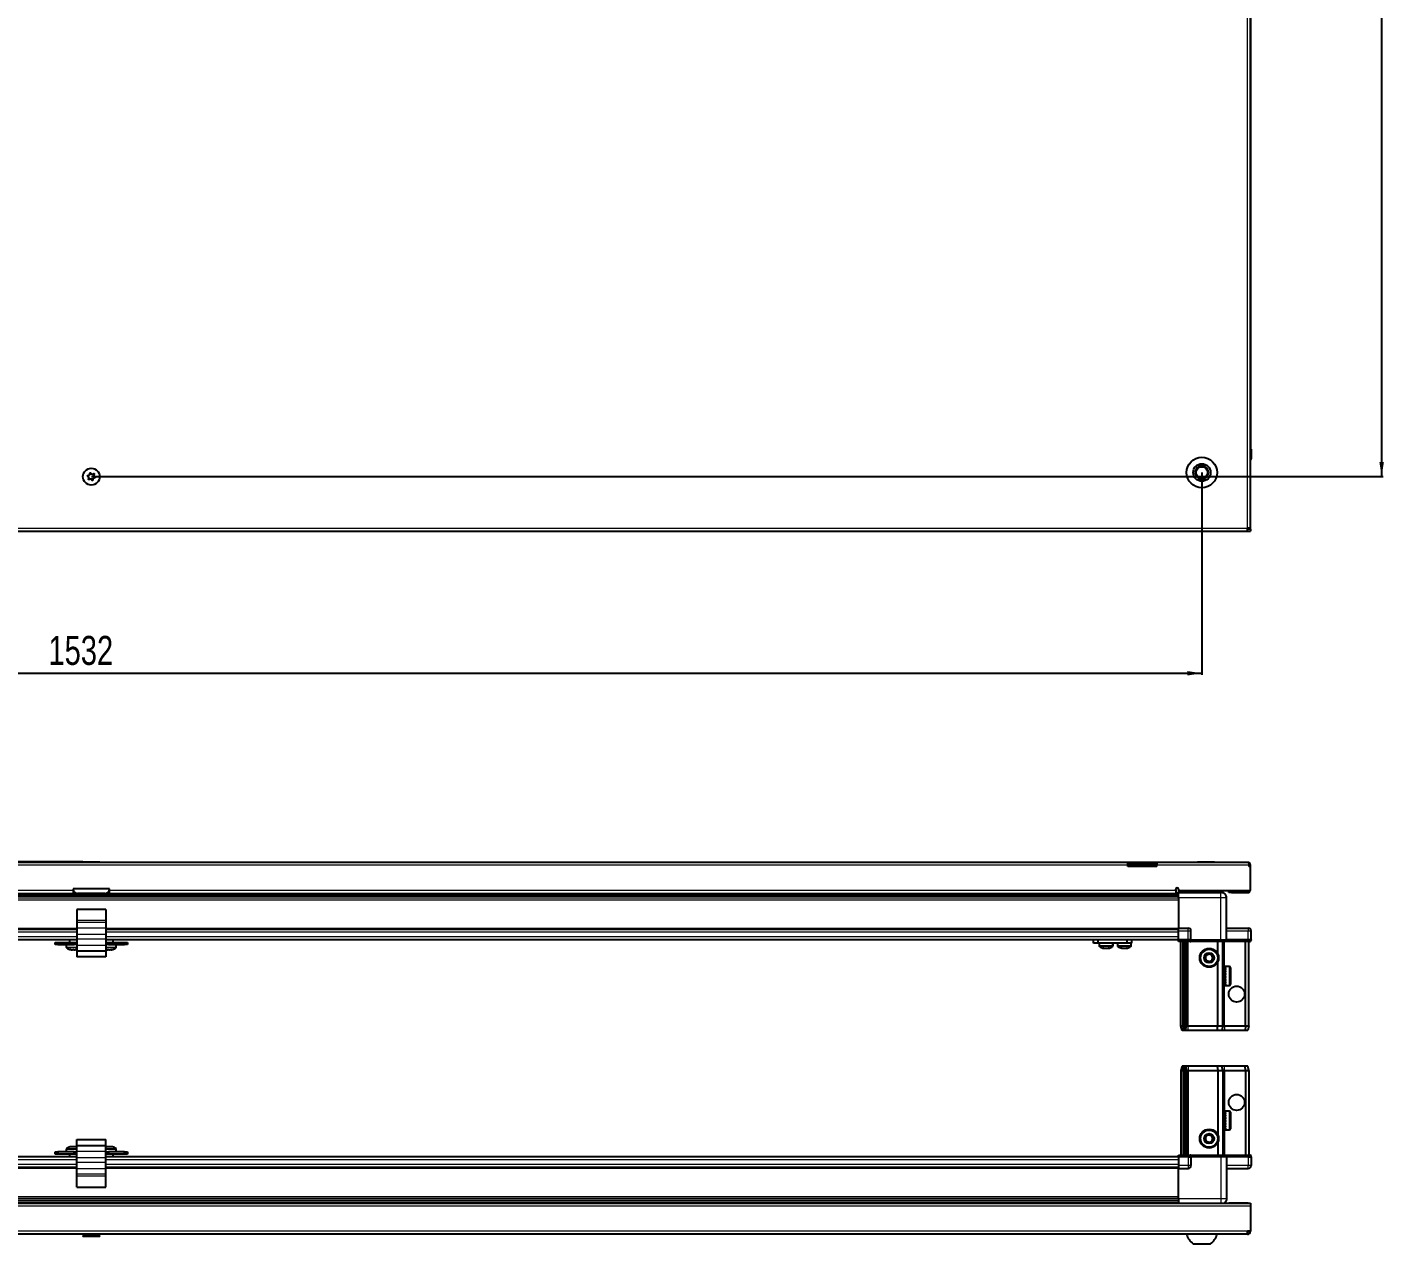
# Model space of a CAD drawing. Header units: millimetres. Extents: x 1132 to 5205, y 456 to 2222.
# Drawn here: x 2068 to 3004, y 456 to 1295 of the extents above; entities that cross this region are included whole.
import ezdxf

# ---------------------------------------------------------------- set-up
doc = ezdxf.new("R2010")
doc.units = ezdxf.units.MM
doc.layers.add('FORMAT', color=7, linetype='Continuous')
doc.styles.add('SLDTEXTSTYLE0', font='TXT', dxfattribs={"width": 0.75})
doc.dimstyles.new('SLDDIMSTYLE0', dxfattribs={"dimtxt": 20, "dimasz": 10, "dimexe": 0, "dimexo": 0.0625, "dimgap": 5, "dimtad": 2, "dimdec": 1, "dimrnd": 1e-09, "dimzin": 12, "dimdsep": 46, "dimtxsty": 'SLDTEXTSTYLE0', "dimsah": 1, "dimcen": 0.09, "dimadec": 0, "dimazin": 3, "dimtfac": 1, "dimtofl": 0, "dimtmove": 0, "dimatfit": 3, "dimfxl": 0, "dimfrac": 2, "dimtolj": 1, "dimtzin": 12, "dimarcsym": 0})

# ---------------------------------------------------------------- blocks, each defined once
blk = doc.blocks.new('_D_2')
at = {"layer": 'FORMAT'}
for p, q in [((1346.49, 988.09), (1346.49, 848.6)), ((2878.49, 988.09), (2878.49, 848.6)), ((1346.49, 849.6), (2878.49, 849.6))]:
    blk.add_line(p, q, dxfattribs=at)
for points in [[(1346.49, 849.6), (1356.49, 848.07), (1356.49, 851.14)], [(2878.49, 849.6), (2868.49, 851.14), (2868.49, 848.07)]]:
    blk.add_solid(points, dxfattribs=at)
at = {"layer": 'FORMAT', "insert": (2082.93, 875.39), "char_height": 20, "attachment_point": 1, "style": 'SLDTEXTSTYLE0'}
blk.add_mtext('1532', dxfattribs=at)
blk = doc.blocks.new('_D_4')
at = {"layer": 'FORMAT'}
for p, q in [((2112.5, 1909.1), (3003.49, 1909.1)), ((3002.49, 1909.1), (3002.49, 985.25)), ((2112.5, 985.25), (3003.49, 985.25))]:
    blk.add_line(p, q, dxfattribs=at)
for points in [[(3002.49, 1909.1), (3000.95, 1899.1), (3004.03, 1899.1)], [(3002.49, 985.25), (3004.03, 995.25), (3000.95, 995.25)]]:
    blk.add_solid(points, dxfattribs=at)
at = {"layer": 'FORMAT', "insert": (2976.71, 1413.93), "char_height": 20, "attachment_point": 1, "rotation": 90, "style": 'SLDTEXTSTYLE0'}
blk.add_mtext('923,9', dxfattribs=at)
blk = doc.blocks.new('_D_10')
at = {"layer": 'FORMAT'}
for p, q in [((2106.69, 719.6), (1245.49, 719.6)), ((1246.49, 719.6), (1246.49, 462.6)), ((1315.08, 462.6), (1245.49, 462.6))]:
    blk.add_line(p, q, dxfattribs=at)
for points in [[(1246.49, 719.6), (1244.95, 709.6), (1248.03, 709.6)], [(1246.49, 462.6), (1248.03, 472.6), (1244.95, 472.6)]]:
    blk.add_solid(points, dxfattribs=at)
at = {"layer": 'FORMAT', "insert": (1220.71, 568.93), "char_height": 20, "attachment_point": 1, "rotation": 90, "style": 'SLDTEXTSTYLE0'}
blk.add_mtext('257', dxfattribs=at)

msp = doc.modelspace()

# ---------------------------------------------------------------- linework, layer by layer
at = {"color": 8, "linetype": 'Continuous', "lineweight": 18}
for p, q in [((2909.89, 949.7), (2909.89, 1944.5)), ((2911.99, 997.6), (2912.49, 997.6)), ((1315.09, 949.7), (2909.89, 949.7)), ((2827.49, 717.2), (1397.49, 717.2)), ((2837.49, 719.3), (2837.49, 717.8)), ((2910.99, 717.2), (2847.49, 717.2)), ((2862.49, 697.06), (1362.49, 697.06)), ((1362.49, 694.61), (2862.49, 694.61)), ((2862.49, 693.2), (1362.49, 693.2)), ((1364.49, 699.9), (2099.99, 699.9)), ((2099.99, 698.3), (2101.33, 698.3)), ((2123.65, 698.3), (2124.99, 698.3)), ((2124.99, 699.9), (2860.49, 699.9)), ((2860.49, 698.3), (2862.49, 698.3)), ((2891.49, 694.8), (2862.49, 694.8)), ((2891.49, 665.8), (2891.49, 694.8)), ((2898.99, 699.8), (2898.99, 698.3)), ((2909.89, 699.8), (2909.89, 698.3)), ((1362.49, 673.8), (2102.49, 673.8)), ((2122.49, 679.02), (2102.49, 679.02)), ((2122.49, 677.58), (2102.49, 677.58)), ((2122.49, 673.81), (2102.49, 673.81)), ((2122.49, 673.8), (2862.49, 673.8)), ((2868.99, 671.8), (2868.99, 673.8)), ((2910.49, 673.8), (2910.49, 671.8)), ((1362.49, 671.15), (2102.49, 671.15)), ((1362.49, 667.95), (2102.49, 667.95)), ((2122.49, 669.48), (2102.49, 669.48)), ((2122.49, 666.26), (2102.49, 666.26)), ((2122.49, 671.15), (2862.49, 671.15)), ((2122.49, 667.95), (2862.49, 667.95)), ((2868.99, 671.8), (2862.49, 671.8)), ((2862.49, 665.8), (2862.49, 665.46)), ((2868.99, 665.8), (2868.99, 671.8)), ((2870.99, 671.8), (2868.99, 671.8)), ((2868.99, 665.8), (2868.99, 665.46)), ((2868.99, 606.3), (2868.99, 664.6)), ((2871.19, 665.8), (2871.19, 664.6)), ((2891.49, 665.8), (2891.49, 664.6)), ((2893.99, 644.8), (2893.99, 664.6)), ((2910.49, 671.8), (2895.49, 671.8)), ((2895.69, 665.8), (2895.69, 664.6)), ((2910.49, 665.8), (2910.49, 671.8)), ((2912.49, 671.8), (2910.49, 671.8)), ((2910.49, 665.8), (2910.49, 664.6)), ((2102.49, 660.54), (2095.24, 660.54)), ((2102.49, 660.17), (2095.43, 660.17)), ((2122.49, 661.93), (2102.49, 661.93)), ((2129.74, 660.54), (2122.49, 660.54)), ((2129.54, 660.17), (2122.49, 660.17)), ((2809.9, 661.54), (2807.69, 661.54)), ((2810, 661.17), (2807.88, 661.17)), ((2817.19, 661.54), (2809.9, 661.54)), ((2816.99, 661.17), (2810, 661.17)), ((2817.04, 661.17), (2816.99, 661.17)), ((2817.24, 661.54), (2817.19, 661.54)), ((2827.69, 661.54), (2820.19, 661.54)), ((2827.58, 661.17), (2820.38, 661.17)), ((2829.49, 661.17), (2827.58, 661.17)), ((2829.69, 661.54), (2827.69, 661.54)), ((2897.39, 647.3), (2897.39, 645.6)), ((2893.99, 606.3), (2893.99, 636.8)), ((2897.39, 645.6), (2897.39, 634.3)), ((2868.99, 603.3), (2868.99, 606.3)), ((2893.99, 606.3), (2893.99, 603.3)), ((2868.99, 578.6), (2868.99, 575.6)), ((2868.99, 575.6), (2868.99, 517.3)), ((2893.99, 575.6), (2893.99, 578.6)), ((2893.99, 575.6), (2893.99, 545.1)), ((2897.39, 547.6), (2897.39, 534.6)), ((2893.99, 537.1), (2893.99, 517.3)), ((2095.24, 521.35), (2099.99, 521.35)), ((2095.43, 521.72), (2099.99, 521.72)), ((2099.99, 521.72), (2102.49, 521.72)), ((2099.99, 521.35), (2102.49, 521.35)), ((2102.49, 519.97), (2122.49, 519.97)), ((2102.49, 515.64), (2122.49, 515.64)), ((2122.49, 521.72), (2124.99, 521.72)), ((2122.49, 521.35), (2124.99, 521.35)), ((2124.99, 521.72), (2129.54, 521.72)), ((2124.99, 521.35), (2129.74, 521.35)), ((2868.99, 516.1), (2868.99, 516.43)), ((2868.99, 516.1), (2868.99, 510.1)), ((2871.19, 517.3), (2871.19, 516.1)), ((2891.49, 516.1), (2891.49, 517.3)), ((2891.49, 516.1), (2891.49, 487.1)), ((2895.69, 517.3), (2895.69, 516.1)), ((2910.49, 516.1), (2910.49, 517.3)), ((2910.49, 516.1), (2910.49, 510.1)), ((2102.49, 513.95), (1362.49, 513.95)), ((2102.49, 510.75), (1362.49, 510.75)), ((2102.49, 508.1), (1362.49, 508.1)), ((2102.49, 512.41), (2122.49, 512.41)), ((2102.49, 508.09), (2122.49, 508.09)), ((2862.49, 513.95), (2122.49, 513.95)), ((2862.49, 510.75), (2122.49, 510.75)), ((2862.49, 508.1), (2122.49, 508.1)), ((2868.99, 510.1), (2862.49, 510.1)), ((2868.99, 510.1), (2868.99, 508.1)), ((2870.99, 510.1), (2868.99, 510.1)), ((2910.49, 510.1), (2895.49, 510.1)), ((2910.49, 508.1), (2910.49, 510.1)), ((2912.49, 510.1), (2910.49, 510.1)), ((2102.49, 504.32), (2122.49, 504.32)), ((2102.49, 502.87), (2122.49, 502.87)), ((1362.49, 488.7), (2862.49, 488.7)), ((2862.49, 487.28), (1362.49, 487.28)), ((2891.49, 487.1), (2862.49, 487.1)), ((2911.99, 482), (1312.99, 482)), ((1362.49, 484.83), (2862.49, 484.83)), ((2909.89, 484.1), (2909.89, 484.2)), ((2909.89, 464.7), (1315.09, 464.7))]:
    msp.add_line(p, q, dxfattribs=at)
at = {"color": 7, "linetype": 'Continuous', "lineweight": 25}
for p, q in [((2911.99, 949.7), (2911.99, 1944.5)), ((2912.34, 1004.1), (2912.34, 1890.1)), ((2911.99, 1004.1), (2912.49, 1004.1)), ((2912.49, 1004.1), (2912.49, 1004.1)), ((2912.49, 997.6), (2912.49, 1004.1)), ((2912.49, 1004.1), (2912.49, 997.6)), ((1315.09, 947.6), (2909.89, 947.6)), ((2909.89, 947.6), (2909.89, 949.7)), ((2911.99, 949.7), (2909.89, 949.7)), ((2911.99, 949.1), (2909.89, 949.1)), ((2909.89, 947.6), (2911.99, 947.6)), ((2911.99, 949.1), (2911.99, 949.7)), ((2911.99, 949.1), (2911.99, 947.6)), ((1397.49, 719.3), (2827.49, 719.3)), ((2106.7, 719.6), (2106.7, 719.3)), ((2106.7, 719.6), (2118.27, 719.6)), ((2118.27, 719.3), (2118.27, 719.6)), ((2827.49, 717.2), (2827.49, 719.3)), ((2827.49, 719.3), (2837.49, 719.3)), ((2837.49, 717.8), (2827.49, 717.8)), ((2827.49, 716.3), (2827.49, 717.2)), ((2847.49, 716.3), (2827.49, 716.3)), ((2837.49, 719.3), (2847.49, 719.3)), ((2847.49, 717.8), (2837.49, 717.8)), ((2847.49, 719.3), (2910.39, 719.3)), ((2847.49, 719.3), (2847.49, 717.2)), ((2847.49, 716.3), (2847.49, 717.2)), ((2875.55, 719.6), (2875.55, 719.3)), ((2875.55, 719.6), (2886.03, 719.6)), ((2886.03, 719.6), (2887.12, 719.6)), ((2887.12, 719.3), (2887.12, 719.6)), ((2910.99, 717.2), (2910.99, 716.3)), ((2910.99, 717.2), (2911.99, 717.2)), ((2911.99, 716.3), (2910.99, 716.3)), ((2911.99, 716.3), (2911.99, 717.2)), ((2911.99, 699.8), (2911.99, 716.3)), ((2862.49, 695.86), (1362.49, 695.86)), ((2862.49, 695.82), (1362.49, 695.82)), ((1364.49, 697.8), (2099.99, 697.8)), ((1388.61, 697.65), (2836.37, 697.65)), ((2124.99, 700.8), (2099.99, 700.8)), ((2099.99, 700.8), (2099.99, 699.9)), ((2099.99, 699.9), (2099.99, 697.8)), ((2121.99, 697.8), (2102.99, 697.8)), ((2124.99, 699.9), (2124.99, 700.8)), ((2124.99, 697.8), (2124.99, 699.9)), ((2124.99, 697.8), (2860.49, 697.8)), ((2830.99, 697.8), (2830.99, 697.65)), ((2831.1, 697.8), (2831.1, 697.65)), ((2831.28, 697.8), (2831.28, 697.65)), ((2831.79, 697.8), (2831.79, 697.65)), ((2832.18, 697.8), (2832.18, 697.65)), ((2833.04, 697.8), (2833.04, 697.65)), ((2833.6, 697.8), (2833.6, 697.65)), ((2834.72, 697.8), (2834.72, 697.65)), ((2835.4, 697.8), (2835.4, 697.65)), ((2836.37, 697.65), (2836.67, 697.65)), ((2836.67, 697.8), (2836.67, 697.65)), ((2836.67, 697.65), (2837.41, 697.65)), ((2836.67, 697.65), (2836.67, 697.65)), ((2836.93, 697.8), (2836.93, 697.65)), ((2837.41, 697.8), (2837.41, 697.65)), ((2837.41, 697.65), (2838.7, 697.65)), ((2838.61, 697.65), (2862.49, 697.65)), ((2838.7, 697.8), (2838.7, 697.65)), ((2838.79, 697.8), (2838.79, 697.65)), ((2839.42, 697.8), (2839.42, 697.65)), ((2840.62, 697.8), (2840.62, 697.65)), ((2841.24, 697.8), (2841.24, 697.65)), ((2842.22, 697.8), (2842.22, 697.65)), ((2842.7, 697.8), (2842.7, 697.65)), ((2843.37, 697.8), (2843.37, 697.65)), ((2843.64, 697.8), (2843.64, 697.65)), ((2843.94, 697.8), (2843.94, 697.65)), ((2843.99, 697.65), (2843.99, 697.8)), ((2843.99, 697.8), (2843.99, 697.65)), ((2860.49, 699.9), (2860.49, 700.65)), ((2860.49, 699.9), (2860.49, 697.8)), ((2862.49, 700.65), (2862.49, 699.8)), ((2862.49, 699.8), (2911.99, 699.8)), ((2862.49, 699.8), (2862.49, 698.3)), ((2862.49, 698.3), (2891.49, 698.3)), ((2862.49, 694.8), (2862.49, 673.8)), ((2865.24, 699.8), (2865.24, 698.3)), ((2891.74, 698.3), (2891.74, 699.8)), ((2895.49, 665.8), (2895.49, 694.8)), ((2896.99, 698.3), (2896.99, 699.8)), ((2898.99, 698.3), (2896.99, 698.3)), ((2898.99, 698.3), (2909.89, 698.3)), ((2122.49, 686.75), (2102.49, 686.75)), ((2102.49, 686.75), (2102.49, 679.02)), ((2122.49, 686.75), (2122.49, 679.02)), ((2102.49, 679.02), (2102.49, 677.58)), ((2102.49, 677.58), (2102.49, 673.81)), ((2102.49, 673.81), (2102.49, 669.48)), ((2122.49, 679.02), (2122.49, 677.58)), ((2122.49, 677.58), (2122.49, 673.81)), ((2122.49, 673.81), (2122.49, 669.48)), ((2862.49, 673.8), (2868.99, 673.8)), ((2862.49, 671.8), (2862.49, 673.8)), ((2895.49, 673.8), (2910.49, 673.8)), ((1362.49, 673.15), (2102.49, 673.15)), ((1362.49, 665.95), (2102.49, 665.95)), ((2097.49, 665.95), (2097.49, 663.95)), ((2102.49, 669.48), (2102.49, 666.26)), ((2102.49, 666.26), (2102.49, 661.93)), ((2122.49, 673.15), (2862.49, 673.15)), ((2122.49, 669.48), (2122.49, 666.26)), ((2122.49, 666.26), (2122.49, 661.93)), ((2122.49, 665.95), (2862.49, 665.95)), ((2127.49, 663.95), (2127.49, 665.95)), ((2803.84, 663.45), (2803.84, 665.95)), ((2806.84, 665.95), (2806.84, 663.45)), ((2827.04, 663.45), (2827.04, 665.95)), ((2830.04, 665.95), (2830.04, 663.45)), ((2862.49, 665.8), (2862.49, 671.8)), ((2862.49, 665.8), (2868.99, 665.8)), ((2862.49, 665.8), (2862.49, 665.46)), ((2862.49, 665.8), (2862.49, 665.8)), ((2868.99, 665.8), (2862.49, 665.8)), ((2862.49, 664.6), (2862.49, 665.46)), ((2862.49, 665.46), (2862.49, 665.46)), ((2862.49, 665.46), (2868.99, 665.46)), ((2870.31, 664.6), (2862.49, 664.6)), ((2863.99, 606.3), (2863.99, 664.6)), ((2865.49, 606.3), (2865.49, 664.6)), ((2866.99, 606.3), (2866.99, 664.6)), ((2867.99, 606.3), (2867.99, 664.6)), ((2870.99, 665.8), (2868.99, 665.8)), ((2870.31, 664.6), (2870.99, 664.6)), ((2870.99, 665.8), (2870.99, 671.8)), ((2870.99, 665.8), (2870.99, 664.6)), ((2870.99, 665.8), (2871.19, 665.8)), ((2871.19, 664.6), (2870.99, 664.6)), ((2871.19, 665.8), (2891.49, 665.8)), ((2891.49, 664.6), (2871.19, 664.6)), ((2889.49, 655.8), (2889.49, 664.6)), ((2891.49, 665.8), (2895.49, 665.8)), ((2895.49, 664.6), (2891.49, 664.6)), ((2892.99, 606.3), (2892.99, 664.6)), ((2895.49, 665.8), (2895.49, 664.6)), ((2895.49, 665.8), (2895.69, 665.8)), ((2895.69, 664.6), (2895.49, 664.6)), ((2895.69, 665.8), (2910.49, 665.8)), ((2910.49, 665.8), (2895.69, 665.8)), ((2910.49, 664.6), (2895.69, 664.6)), ((2908.49, 606.3), (2908.49, 664.6)), ((2912.49, 665.8), (2910.49, 665.8)), ((2910.49, 664.6), (2911.99, 664.6)), ((2910.99, 606.3), (2910.99, 664.6)), ((2911.99, 664.6), (2912.49, 665.46)), ((2912.49, 665.8), (2912.49, 671.8)), ((2912.49, 665.8), (2912.49, 665.46)), ((2087.49, 662.45), (2087.49, 663.95)), ((2087.49, 663.95), (2089.49, 663.95)), ((2089.49, 662.45), (2087.49, 662.45)), ((2089.49, 663.95), (2089.49, 662.45)), ((2089.49, 663.95), (2100.74, 663.95)), ((2089.49, 662.45), (2100.74, 662.45)), ((2095.24, 662.45), (2095.24, 660.54)), ((2100.74, 662.45), (2100.74, 663.95)), ((2100.74, 663.95), (2102.49, 663.95)), ((2102.49, 662.45), (2100.74, 662.45)), ((2102.49, 661.93), (2102.49, 657.95)), ((2122.49, 657.95), (2102.49, 657.95)), ((2102.49, 657.95), (2102.49, 653.95)), ((2122.49, 663.95), (2124.24, 663.95)), ((2124.24, 662.45), (2122.49, 662.45)), ((2122.49, 661.93), (2122.49, 657.95)), ((2122.49, 659.15), (2122.74, 659.07)), ((2122.49, 657.95), (2122.49, 653.95)), ((2124.24, 663.95), (2124.24, 662.45)), ((2124.24, 663.95), (2135.49, 663.95)), ((2124.24, 662.45), (2135.49, 662.45)), ((2129.74, 660.54), (2129.74, 662.45)), ((2135.49, 662.45), (2135.49, 663.95)), ((2135.49, 663.95), (2137.49, 663.95)), ((2137.49, 662.45), (2135.49, 662.45)), ((2137.49, 663.95), (2137.49, 662.45)), ((2806.84, 663.45), (2803.84, 663.45)), ((2827.04, 663.45), (2806.84, 663.45)), ((2807.69, 663.45), (2807.69, 661.54)), ((2817.19, 661.54), (2817.19, 663.45)), ((2817.24, 661.54), (2817.24, 663.45)), ((2820.19, 663.45), (2820.19, 661.54)), ((2830.04, 663.45), (2827.04, 663.45)), ((2829.69, 661.54), (2829.69, 663.45)), ((2122.49, 653.95), (2102.49, 653.95)), ((2889.49, 606.3), (2889.49, 650.8)), ((2897.39, 647.3), (2894.49, 647.3)), ((2894.49, 647.3), (2894.49, 647.29)), ((2894.99, 647.29), (2894.49, 647.29)), ((2894.49, 647.29), (2894.49, 647.21)), ((2894.49, 647.21), (2894.49, 646.86)), ((2894.99, 647.21), (2894.49, 647.21)), ((2894.99, 646.86), (2894.49, 646.86)), ((2894.49, 646.86), (2894.49, 646.56)), ((2894.49, 646.56), (2894.49, 645.85)), ((2894.99, 646.56), (2894.49, 646.56)), ((2894.99, 645.85), (2894.49, 645.85)), ((2894.49, 645.85), (2894.49, 645.35)), ((2894.99, 647.21), (2894.99, 647.29)), ((2894.99, 646.56), (2894.99, 646.86)), ((2894.99, 645.35), (2894.99, 645.85)), ((2898.19, 646.5), (2898.19, 645.01)), ((2893.02, 644.8), (2892.99, 644.8)), ((2892.99, 636.8), (2893.02, 636.8)), ((2893.5, 644.11), (2893.02, 644.8)), ((2893.02, 644.8), (2893.02, 643.76)), ((2893.02, 643.76), (2893.02, 636.8)), ((2893.02, 636.8), (2893.5, 637.49)), ((2893.99, 644.8), (2893.5, 644.11)), ((2893.5, 644.11), (2893.5, 643.25)), ((2893.5, 643.25), (2893.5, 637.49)), ((2893.5, 637.49), (2893.99, 636.8)), ((2893.99, 644.8), (2893.99, 643.76)), ((2893.99, 643.76), (2893.99, 636.8)), ((2894.49, 645.2), (2894.39, 645.2)), ((2894.39, 645.2), (2894.39, 636.4)), ((2894.39, 636.4), (2894.49, 636.4)), ((2894.49, 645.35), (2894.49, 644.33)), ((2894.99, 645.35), (2894.49, 645.35)), ((2894.99, 644.33), (2894.49, 644.33)), ((2894.49, 644.33), (2894.49, 643.69)), ((2894.49, 643.69), (2894.49, 642.47)), ((2894.99, 643.69), (2894.49, 643.69)), ((2894.99, 642.47), (2894.49, 642.47)), ((2894.49, 642.47), (2894.49, 641.93)), ((2894.99, 641.93), (2894.49, 641.93)), ((2894.49, 641.75), (2894.49, 640.45)), ((2894.99, 641.75), (2894.49, 641.75)), ((2894.99, 640.45), (2894.49, 640.45)), ((2894.99, 640.07), (2894.49, 640.07)), ((2894.49, 640.07), (2894.49, 639.72)), ((2894.99, 639.72), (2894.49, 639.72)), ((2894.49, 639.72), (2894.49, 638.46)), ((2894.99, 638.46), (2894.49, 638.46)), ((2894.49, 638.46), (2894.49, 637.79)), ((2894.49, 637.79), (2894.49, 636.7)), ((2894.99, 637.79), (2894.49, 637.79)), ((2894.99, 636.7), (2894.49, 636.7)), ((2894.49, 636.7), (2894.49, 636.16)), ((2894.99, 643.69), (2894.99, 644.33)), ((2894.99, 641.75), (2894.99, 642.47)), ((2894.99, 639.72), (2894.99, 640.45)), ((2894.99, 637.79), (2894.99, 638.46)), ((2894.99, 636.16), (2894.99, 636.7)), ((2898.19, 645.01), (2898.19, 635.1)), ((2894.49, 636.16), (2894.49, 635.34)), ((2894.99, 636.16), (2894.49, 636.16)), ((2894.99, 635.34), (2894.49, 635.34)), ((2894.49, 635.34), (2894.49, 634.98)), ((2894.49, 634.98), (2894.49, 634.52)), ((2894.99, 634.98), (2894.49, 634.98)), ((2894.99, 634.52), (2894.49, 634.52)), ((2894.49, 634.52), (2894.49, 634.37)), ((2894.49, 634.37), (2894.49, 634.3)), ((2894.99, 634.37), (2894.49, 634.37)), ((2894.49, 634.3), (2897.39, 634.3)), ((2894.99, 634.98), (2894.99, 635.34)), ((2894.99, 634.37), (2894.99, 634.52)), ((2864.79, 603.3), (2863.99, 606.3)), ((2863.99, 606.3), (2865.49, 606.3)), ((2865.94, 603.3), (2864.79, 603.3)), ((2865.49, 606.3), (2866.99, 606.3)), ((2865.94, 603.3), (2865.49, 606.3)), ((2866.44, 603.3), (2865.94, 603.3)), ((2866.44, 603.3), (2866.99, 606.3)), ((2867.18, 603.3), (2866.44, 603.3)), ((2866.99, 606.3), (2867.99, 606.3)), ((2867.18, 603.3), (2867.99, 606.3)), ((2868.99, 603.3), (2867.18, 603.3)), ((2867.99, 606.3), (2868.99, 606.3)), ((2868.99, 606.3), (2889.49, 606.3)), ((2889.16, 603.3), (2868.99, 603.3)), ((2889.16, 603.3), (2889.49, 606.3)), ((2892.18, 603.3), (2889.16, 603.3)), ((2889.49, 606.3), (2892.99, 606.3)), ((2892.99, 606.3), (2892.18, 603.3)), ((2893.99, 603.3), (2892.18, 603.3)), ((2892.99, 606.3), (2893.99, 606.3)), ((2893.99, 606.3), (2908.49, 606.3)), ((2908.33, 603.3), (2893.99, 603.3)), ((2908.49, 606.3), (2908.33, 603.3)), ((2910.18, 603.3), (2908.33, 603.3)), ((2908.49, 606.3), (2910.99, 606.3)), ((2910.99, 606.3), (2910.18, 603.3)), ((2864.79, 578.6), (2863.99, 575.6)), ((2863.99, 575.6), (2865.49, 575.6)), ((2863.99, 575.6), (2863.99, 517.3)), ((2865.94, 578.6), (2864.79, 578.6)), ((2865.94, 578.6), (2865.49, 575.6)), ((2865.49, 575.6), (2866.99, 575.6)), ((2865.49, 575.6), (2865.49, 517.3)), ((2866.44, 578.6), (2865.94, 578.6)), ((2866.44, 578.6), (2866.99, 575.6)), ((2867.18, 578.6), (2866.44, 578.6)), ((2866.99, 575.6), (2866.99, 517.3)), ((2866.99, 575.6), (2867.99, 575.6)), ((2867.18, 578.6), (2867.99, 575.6)), ((2868.99, 578.6), (2867.18, 578.6)), ((2867.99, 575.6), (2867.99, 517.3)), ((2867.99, 575.6), (2868.99, 575.6)), ((2889.16, 578.6), (2868.99, 578.6)), ((2868.99, 575.6), (2889.49, 575.6)), ((2889.16, 578.6), (2889.49, 575.6)), ((2892.18, 578.6), (2889.16, 578.6)), ((2889.49, 575.6), (2889.49, 531.1)), ((2889.49, 575.6), (2892.99, 575.6)), ((2892.99, 575.6), (2892.18, 578.6)), ((2893.99, 578.6), (2892.18, 578.6)), ((2892.99, 575.6), (2892.99, 517.3)), ((2892.99, 575.6), (2893.99, 575.6)), ((2908.33, 578.6), (2893.99, 578.6)), ((2893.99, 575.6), (2908.49, 575.6)), ((2908.49, 575.6), (2908.33, 578.6)), ((2910.18, 578.6), (2908.33, 578.6)), ((2908.49, 575.6), (2908.49, 517.3)), ((2908.49, 575.6), (2910.99, 575.6)), ((2910.99, 575.6), (2910.18, 578.6)), ((2910.99, 575.6), (2910.99, 517.3)), ((2893.02, 545.1), (2892.99, 545.1)), ((2893.5, 544.41), (2893.02, 545.1)), ((2893.02, 545.1), (2893.02, 537.1)), ((2893.99, 545.1), (2893.5, 544.41)), ((2893.5, 544.41), (2893.5, 537.79)), ((2893.99, 545.1), (2893.99, 537.1)), ((2894.49, 545.5), (2894.39, 545.5)), ((2894.39, 545.5), (2894.39, 536.7)), ((2897.39, 547.6), (2894.49, 547.6)), ((2894.99, 547.6), (2894.49, 547.6)), ((2894.49, 547.6), (2894.49, 547.55)), ((2894.49, 547.55), (2894.49, 547.26)), ((2894.99, 547.55), (2894.49, 547.55)), ((2894.99, 547.26), (2894.49, 547.26)), ((2894.49, 547.26), (2894.49, 546.99)), ((2894.99, 546.99), (2894.49, 546.99)), ((2894.49, 546.99), (2894.49, 546.33)), ((2894.99, 546.33), (2894.49, 546.33)), ((2894.49, 546.33), (2894.49, 545.86)), ((2894.49, 545.86), (2894.49, 544.88)), ((2894.99, 545.86), (2894.49, 545.86)), ((2894.99, 544.88), (2894.49, 544.88)), ((2894.49, 544.88), (2894.49, 544.25)), ((2894.49, 544.25), (2894.49, 543.06)), ((2894.99, 544.25), (2894.49, 544.25)), ((2894.99, 543.06), (2894.49, 543.06)), ((2894.49, 543.06), (2894.49, 542.43)), ((2894.99, 547.55), (2894.99, 547.6)), ((2894.99, 546.99), (2894.99, 547.26)), ((2894.99, 545.86), (2894.99, 546.33)), ((2894.99, 544.25), (2894.99, 544.88)), ((2894.99, 542.34), (2894.99, 543.06)), ((2898.19, 546.8), (2898.19, 535.4)), ((2892.99, 537.1), (2893.02, 537.1)), ((2893.02, 537.1), (2893.5, 537.79)), ((2893.5, 537.79), (2893.99, 537.1)), ((2894.39, 536.7), (2894.49, 536.7)), ((2894.99, 542.43), (2894.49, 542.43)), ((2894.49, 542.34), (2894.49, 541.05)), ((2894.99, 542.34), (2894.49, 542.34)), ((2894.99, 541.05), (2894.49, 541.05)), ((2894.99, 540.57), (2894.49, 540.57)), ((2894.49, 540.57), (2894.49, 540.31)), ((2894.49, 540.31), (2894.49, 539.04)), ((2894.99, 540.31), (2894.49, 540.31)), ((2894.99, 539.04), (2894.49, 539.04)), ((2894.49, 539.04), (2894.49, 538.36)), ((2894.49, 538.36), (2894.49, 537.24)), ((2894.99, 538.36), (2894.49, 538.36)), ((2894.99, 537.24), (2894.49, 537.24)), ((2894.49, 537.24), (2894.49, 536.67)), ((2894.49, 536.67), (2894.49, 535.81)), ((2894.99, 536.67), (2894.49, 536.67)), ((2894.99, 535.81), (2894.49, 535.81)), ((2894.49, 535.81), (2894.49, 535.42)), ((2894.49, 535.42), (2894.49, 534.9)), ((2894.99, 535.42), (2894.49, 535.42)), ((2894.99, 534.9), (2894.49, 534.9)), ((2894.49, 534.9), (2894.49, 534.72)), ((2894.49, 534.72), (2894.49, 534.6)), ((2894.99, 534.72), (2894.49, 534.72)), ((2894.49, 534.6), (2897.39, 534.6)), ((2894.99, 540.31), (2894.99, 541.05)), ((2894.99, 538.36), (2894.99, 539.04)), ((2894.99, 536.67), (2894.99, 537.24)), ((2894.99, 535.42), (2894.99, 535.81)), ((2894.99, 534.72), (2894.99, 534.9)), ((2102.49, 527.95), (2122.49, 527.95)), ((2102.49, 523.95), (2102.49, 527.95)), ((2122.49, 523.95), (2122.49, 527.95)), ((2889.49, 526.1), (2889.49, 517.3)), ((2102.49, 515.95), (1362.49, 515.95)), ((2087.49, 517.95), (2087.49, 519.45)), ((2087.49, 519.45), (2089.49, 519.45)), ((2089.49, 517.95), (2087.49, 517.95)), ((2089.49, 519.45), (2089.49, 517.95)), ((2100.74, 519.45), (2089.49, 519.45)), ((2100.74, 517.95), (2089.49, 517.95)), ((2095.24, 521.35), (2095.24, 519.45)), ((2097.49, 517.95), (2097.49, 515.95)), ((2100.74, 517.95), (2100.74, 519.45)), ((2100.74, 519.45), (2102.49, 519.45)), ((2102.49, 517.95), (2100.74, 517.95)), ((2101.16, 522.93), (2101.16, 522.93)), ((2102.49, 523.95), (2122.49, 523.95)), ((2102.49, 519.97), (2102.49, 523.95)), ((2102.49, 515.64), (2102.49, 519.97)), ((2102.49, 512.41), (2102.49, 515.64)), ((2122.49, 519.97), (2122.49, 523.95)), ((2122.49, 515.64), (2122.49, 519.97)), ((2122.49, 519.45), (2124.24, 519.45)), ((2124.24, 517.95), (2122.49, 517.95)), ((2862.49, 515.95), (2122.49, 515.95)), ((2122.49, 512.41), (2122.49, 515.64)), ((2124.24, 519.45), (2124.24, 517.95)), ((2135.49, 519.45), (2124.24, 519.45)), ((2135.49, 517.95), (2124.24, 517.95)), ((2126.16, 522.93), (2126.16, 522.93)), ((2127.49, 515.95), (2127.49, 517.95)), ((2129.74, 519.45), (2129.74, 521.35)), ((2135.49, 517.95), (2135.49, 519.45)), ((2135.49, 519.45), (2137.49, 519.45)), ((2137.49, 517.95), (2135.49, 517.95)), ((2137.49, 519.45), (2137.49, 517.95)), ((2862.49, 517.3), (2870.31, 517.3)), ((2862.49, 516.43), (2862.49, 517.3)), ((2862.49, 516.1), (2862.49, 516.43)), ((2868.99, 516.43), (2862.49, 516.43)), ((2868.99, 516.1), (2862.49, 516.1)), ((2862.49, 516.1), (2862.49, 510.1)), ((2868.99, 516.1), (2870.99, 516.1)), ((2870.99, 516.1), (2868.99, 516.1)), ((2870.99, 517.3), (2870.31, 517.3)), ((2870.99, 516.1), (2870.99, 517.3)), ((2870.99, 517.3), (2871.19, 517.3)), ((2871.19, 516.1), (2870.99, 516.1)), ((2870.99, 516.1), (2870.99, 510.1)), ((2871.19, 517.3), (2891.49, 517.3)), ((2891.49, 516.1), (2871.19, 516.1)), ((2891.49, 517.3), (2895.49, 517.3)), ((2895.49, 516.1), (2891.49, 516.1)), ((2895.49, 516.1), (2895.49, 517.3)), ((2895.49, 517.3), (2895.69, 517.3)), ((2895.69, 516.1), (2895.49, 516.1)), ((2895.49, 516.1), (2895.49, 487.1)), ((2895.69, 517.3), (2910.49, 517.3)), ((2910.49, 516.1), (2895.69, 516.1)), ((2911.99, 517.3), (2910.49, 517.3)), ((2910.49, 516.1), (2912.49, 516.1)), ((2912.49, 516.43), (2911.99, 517.3)), ((2912.49, 516.43), (2911.99, 517.3)), ((2912.49, 516.1), (2912.49, 516.43)), ((2912.49, 516.1), (2912.49, 516.43)), ((2912.49, 516.1), (2912.49, 516.1)), ((2912.49, 516.1), (2912.49, 510.1)), ((2102.49, 508.75), (1362.49, 508.75)), ((2102.49, 508.09), (2102.49, 512.41)), ((2102.49, 504.32), (2102.49, 508.09)), ((2122.49, 508.09), (2122.49, 512.41)), ((2862.49, 508.75), (2122.49, 508.75)), ((2122.49, 504.32), (2122.49, 508.09)), ((2862.49, 510.1), (2862.49, 508.1)), ((2862.49, 508.1), (2868.99, 508.1)), ((2862.49, 487.1), (2862.49, 508.1)), ((2895.49, 508.1), (2910.49, 508.1)), ((2102.49, 502.87), (2102.49, 504.32)), ((2102.49, 495.15), (2102.49, 502.87)), ((2122.49, 502.87), (2122.49, 504.32)), ((2122.49, 495.15), (2122.49, 502.87)), ((2102.49, 495.15), (2122.49, 495.15)), ((2862.64, 484.1), (2862.64, 487.1)), ((1312.99, 484.1), (2911.99, 484.1)), ((1362.49, 486.08), (2862.49, 486.08)), ((1362.49, 486.04), (2862.49, 486.04)), ((2836.37, 484.25), (1388.61, 484.25)), ((2830.99, 484.1), (2830.99, 484.25)), ((2831.16, 484.1), (2831.16, 484.25)), ((2831.37, 484.1), (2831.37, 484.25)), ((2831.93, 484.1), (2831.93, 484.25)), ((2832.35, 484.1), (2832.35, 484.25)), ((2833.25, 484.1), (2833.25, 484.25)), ((2833.83, 484.1), (2833.83, 484.25)), ((2834.98, 484.1), (2834.98, 484.25)), ((2835.67, 484.1), (2835.67, 484.25)), ((2836.95, 484.25), (2836.37, 484.25)), ((2836.95, 484.1), (2836.95, 484.25)), ((2836.96, 484.25), (2836.95, 484.25)), ((2837.69, 484.25), (2836.96, 484.25)), ((2837.13, 484.1), (2837.13, 484.25)), ((2837.63, 484.1), (2837.63, 484.25)), ((2837.69, 484.1), (2837.69, 484.25)), ((2838.61, 484.25), (2837.69, 484.25)), ((2837.69, 484.25), (2837.69, 484.25)), ((2862.49, 484.25), (2838.61, 484.25)), ((2838.98, 484.1), (2838.98, 484.25)), ((2839.69, 484.1), (2839.69, 484.25)), ((2840.86, 484.1), (2840.86, 484.25)), ((2841.47, 484.1), (2841.47, 484.25)), ((2842.41, 484.1), (2842.41, 484.25)), ((2842.86, 484.1), (2842.86, 484.25)), ((2843.48, 484.1), (2843.48, 484.25)), ((2843.73, 484.1), (2843.73, 484.25)), ((2843.97, 484.1), (2843.97, 484.25)), ((2843.99, 484.1), (2843.99, 484.25)), ((2896.99, 484.2), (2896.99, 484.1)), ((2896.99, 484.2), (2909.89, 484.2)), ((2911.99, 484.1), (2911.99, 482)), ((2911.99, 482), (2911.99, 464.7)), ((2909.89, 462.6), (1315.09, 462.6)), ((2107.69, 462.6), (2106.7, 461.61)), ((2106.7, 461.61), (2106.7, 461.1)), ((2118.27, 461.61), (2106.7, 461.61)), ((2118.27, 461.1), (2106.7, 461.1)), ((2118.27, 461.61), (2117.29, 462.6)), ((2118.27, 461.1), (2118.27, 461.61)), ((2911.99, 464.7), (2909.89, 464.7)), ((2909.89, 462.6), (2909.89, 464.7)), ((2872.49, 456), (2884.49, 456))]:
    msp.add_line(p, q, dxfattribs=at)
at = {"color": 7, "linetype": 'Continuous', "lineweight": 25, "flags": 128}
for points in [[(2102.49, 522.75), (2102.48, 522.75), (2102.17, 522.85)], [(2122.84, 522.85), (2122.52, 522.76), (2122.49, 522.75)], [(2910.53, 484.1), (2910.3, 484.16), (2909.89, 484.2)]]:
    msp.add_lwpolyline(points, dxfattribs=at)
at = {"color": 7, "linetype": 'Continuous', "lineweight": 25}
for centre, radius in [((2878.49, 988.1), 10.5), ((2878.49, 988.1), 6), ((2878.49, 988.1), 3.9), ((2112.49, 985.25), 5.79), ((2112.49, 985.25), 1.85), ((2883.49, 653.3), 6.5), ((2883.49, 653.3), 3.46), ((2902.49, 628.3), 5.5), ((2902.49, 553.6), 5.5), ((2883.49, 528.6), 6.5), ((2883.49, 528.6), 3.46)]:
    msp.add_circle(centre, radius, dxfattribs=at)
at = {"color": 8, "linetype": 'Continuous', "lineweight": 18}
for centre in [(2883.49, 653.3), (2883.49, 528.6)]:
    msp.add_circle(centre, 5.7, dxfattribs=at)
at = {"color": 7, "linetype": 'Continuous', "lineweight": 25}
for centre, radius, start, end in [((2878.49, 988.1), 4.62, 120, 180), ((2878.49, 988.1), 4.62, 60, 120), ((2878.49, 988.1), 4.62, 0, 60), ((2910.49, 997.6), 2, 318.57492, 360), ((2910.49, 997.6), 2, 318.59038, 0), ((2878.49, 988.1), 4.62, 180, 240), ((2878.49, 988.1), 4.62, 240, 300), ((2878.49, 988.1), 4.62, 300, 0), ((2102.99, 700.8), 3, 180, 270), ((2121.99, 700.8), 3, 270, 360), ((2861.49, 700.65), 1, 0, 180), ((2909.89, 700.4), 2.1, 270, 343.39845), ((2868.99, 671.8), 2, 0, 90), ((2910.49, 671.8), 2, 0, 90), ((2095.69, 660.54), 0.45, 180, 235.28209), ((2099.99, 666.75), 8, 235.28209, 259.10263), ((2099.99, 666.75), 8, 280.79755, 288.20996), ((2124.99, 666.75), 8, 286.33055, 304.71791), ((2129.29, 660.54), 0.45, 304.71791, 0), ((2808.14, 661.54), 0.45, 180, 235.28209), ((2812.44, 667.75), 8, 235.28209, 259.05401), ((2812.44, 667.75), 8, 280.84597, 304.71791), ((2812.49, 667.75), 8, 280.92113, 304.71791), ((2816.74, 661.54), 0.45, 304.71791, 0), ((2816.79, 661.54), 0.45, 304.71791, 0), ((2820.64, 661.54), 0.45, 180, 235.28209), ((2824.94, 667.75), 8, 235.28209, 258.92302), ((2824.94, 667.75), 8, 280.93918, 304.71791), ((2829.24, 661.54), 0.45, 304.71791, 0), ((2883.49, 653.3), 2.5, 118.29497, 178.29497), ((2883.49, 653.3), 2.5, 58.29497, 118.29497), ((2883.49, 653.3), 2.5, 358.29497, 58.29497), ((2883.49, 653.3), 2.5, 178.29497, 238.29497), ((2883.49, 653.3), 2.5, 238.29497, 298.29497), ((2883.49, 653.3), 2.5, 298.29497, 358.29497), ((2897.39, 646.5), 0.8, 360, 90), ((2893.99, 645.2), 0.4, 270, 0), ((2893.99, 636.4), 0.4, 360, 90), ((2897.39, 635.1), 0.8, 270, 0), ((2893.99, 545.5), 0.4, 270, 0), ((2897.39, 546.8), 0.8, 360, 90), ((2893.99, 536.7), 0.4, 360, 90), ((2897.39, 535.4), 0.8, 270, 0), ((2883.49, 528.6), 2.5, 134.67671, 194.67671), ((2883.49, 528.6), 2.5, 194.67671, 254.67671), ((2883.49, 528.6), 2.5, 74.67671, 134.67671), ((2883.49, 528.6), 2.5, 254.67671, 314.67671), ((2883.49, 528.6), 2.5, 14.67671, 74.67671), ((2883.49, 528.6), 2.5, 314.67671, 14.67671), ((2095.69, 521.35), 0.45, 124.71791, 180), ((2099.99, 515.15), 8, 105.59831, 124.71791), ((2124.99, 515.15), 8, 55.28209, 74.20809), ((2129.29, 521.35), 0.45, 0, 55.28209), ((2868.99, 510.1), 2, 270, 0), ((2910.49, 510.1), 2, 270, 0), ((2879.51, 465.62), 11.91, 194.70035, 233.8734), ((2877.46, 465.62), 11.91, 306.1266, 345.29965), ((2909.89, 464.7), 0.6, 270, 0), ((2909.89, 464.7), 2.1, 270, 0)]:
    msp.add_arc(centre, radius, start, end, dxfattribs=at)
for centre, start_param, end_param in [((2868.99, 662), 5.560451, 6.283185), ((2868.99, 519.9), 3.141593, 3.864327)]:
    msp.add_ellipse(centre, major_axis=(0, 3.46), ratio=0.57735, start_param=start_param, end_param=end_param, dxfattribs=at)
for points, knots in [([(2873.87, 988.1), (2874.2, 988.68), (2874.77, 989.66), (2875.59, 991.08), (2876, 991.79), (2876.18, 992.1)], [0, 0, 0, 0, 0.439131, 0.751378, 1, 1, 1, 1]), ([(2876.18, 992.1), (2876.38, 992.1), (2877.08, 992.1), (2878.39, 992.1), (2879.78, 992.1), (2880.53, 992.1), (2880.8, 992.1)], [0, 0, 0, 0, 0.139329, 0.48527, 0.816356, 1, 1, 1, 1]), ([(2880.8, 992.1), (2881.13, 991.53), (2881.69, 990.55), (2882.52, 989.13), (2882.93, 988.42), (2883.11, 988.1)], [0, 0, 0, 0, 0.439131, 0.751378, 1, 1, 1, 1]), ([(2115.21, 984.61), (2115.21, 984.62), (2115.22, 984.65), (2115.19, 984.7), (2115.1, 984.82), (2114.81, 985.07), (2114.4, 985.42), (2114.19, 986.02), (2114.28, 986.53), (2114.39, 986.91), (2114.44, 987.14), (2114.44, 987.24), (2114.42, 987.28), (2114.4, 987.3), (2114.37, 987.31), (2114.3, 987.32), (2114.04, 987.26), (2113.6, 987.09), (2112.9, 986.98), (2112.31, 987.39), (2112, 987.74), (2111.79, 987.92), (2111.72, 987.94), (2111.69, 987.94), (2111.66, 987.93), (2111.64, 987.9), (2111.61, 987.87), (2111.58, 987.79), (2111.53, 987.57), (2111.46, 987.2), (2111.31, 986.7), (2110.86, 986.26), (2110.33, 986.13), (2109.95, 986.03), (2109.82, 985.97), (2109.77, 985.93), (2109.76, 985.89), (2109.76, 985.86), (2109.79, 985.8), (2109.88, 985.69), (2110.17, 985.44), (2110.58, 985.09), (2110.78, 984.49), (2110.7, 983.98), (2110.59, 983.6), (2110.54, 983.37), (2110.54, 983.27), (2110.55, 983.23), (2110.58, 983.21), (2110.6, 983.19), (2110.67, 983.19), (2110.94, 983.25), (2111.38, 983.42), (2112.08, 983.53), (2112.66, 983.12), (2112.98, 982.76), (2113.19, 982.59), (2113.25, 982.57), (2113.29, 982.57), (2113.31, 982.58), (2113.34, 982.61), (2113.36, 982.64), (2113.4, 982.72), (2113.45, 982.94), (2113.52, 983.31), (2113.67, 983.81), (2114.12, 984.25), (2114.65, 984.38), (2115.03, 984.48), (2115.16, 984.54), (2115.2, 984.58), (2115.21, 984.6), (2115.21, 984.61)], [0, 0, 0, 0, 0.002009, 0.00442, 0.009365, 0.025528, 0.067705, 0.095786, 0.124646, 0.150342, 0.160519, 0.163394, 0.165697, 0.167245, 0.168874, 0.17077, 0.178606, 0.211994, 0.249994, 0.287995, 0.321383, 0.329219, 0.331115, 0.332744, 0.334292, 0.336217, 0.338535, 0.341318, 0.349662, 0.375358, 0.404217, 0.432298, 0.474475, 0.490639, 0.496669, 0.49844, 0.5, 0.502009, 0.50442, 0.509365, 0.525528, 0.567705, 0.595786, 0.624646, 0.650342, 0.660519, 0.663394, 0.665697, 0.667245, 0.668874, 0.67077, 0.678606, 0.711994, 0.749994, 0.787995, 0.821383, 0.829219, 0.831115, 0.832744, 0.834292, 0.836217, 0.838535, 0.841318, 0.849662, 0.875358, 0.904217, 0.932298, 0.974475, 0.990639, 0.996669, 0.99844, 1, 1, 1, 1]), ([(2876.18, 984.1), (2875.85, 984.68), (2875.28, 985.66), (2874.46, 987.08), (2874.05, 987.79), (2873.87, 988.1)], [0, 0, 0, 0, 0.439131, 0.751378, 1, 1, 1, 1]), ([(2880.8, 984.1), (2880.53, 984.1), (2879.78, 984.1), (2878.39, 984.1), (2877.08, 984.1), (2876.38, 984.1), (2876.18, 984.1)], [0, 0, 0, 0, 0.183644, 0.51473, 0.860671, 1, 1, 1, 1]), ([(2883.11, 988.1), (2882.78, 987.53), (2882.21, 986.55), (2881.39, 985.13), (2880.98, 984.42), (2880.8, 984.1)], [0, 0, 0, 0, 0.439131, 0.751378, 1, 1, 1, 1]), ([(2910.39, 719.3), (2910.43, 719.27), (2910.52, 719.22), (2910.66, 718.83), (2910.79, 718.27), (2910.9, 717.69), (2910.97, 717.32), (2910.99, 717.2)], [0, 0, 0, 0, 0.230255, 0.448522, 0.666786, 0.88505, 1, 1, 1, 1]), ([(2911.99, 717.2), (2911.96, 717.45), (2911.91, 717.95), (2911.51, 718.58), (2911.02, 719.02), (2910.63, 719.14), (2910.48, 719.19)], [0, 0, 0, 0, 0.28198, 0.549277, 0.816571, 1, 1, 1, 1]), ([(2862.49, 694.8), (2862.49, 695.19), (2862.49, 695.98), (2862.49, 697.03), (2862.49, 697.82), (2862.49, 698.24), (2862.49, 698.28), (2862.49, 698.3)], [0, 0, 0, 0, 0.214694, 0.429388, 0.644082, 0.858775, 1, 1, 1, 1]), ([(2891.49, 698.3), (2891.55, 698.3), (2891.69, 698.3), (2891.85, 698.3), (2891.97, 698.3), (2891.98, 698.3), (2891.99, 698.3)], [0, 0, 0, 0, 0.249394, 0.500333, 0.750167, 1, 1, 1, 1]), ([(2895.49, 694.8), (2895.44, 695.24), (2895.37, 695.92), (2894.93, 696.73), (2894.48, 697.29), (2893.92, 697.74), (2893.11, 698.18), (2892.43, 698.25), (2891.99, 698.3)], [0, 0, 0, 0, 0.239457, 0.368361, 0.5, 0.631639, 0.760543, 1, 1, 1, 1]), ([(2098.48, 658.89), (2098.48, 658.89), (2098.49, 658.89), (2098.36, 658.93), (2098.17, 658.99), (2098.04, 659.06), (2098.03, 659.07), (2098.03, 659.07), (2098.04, 659.07), (2098.06, 659.07), (2098.11, 659.06), (2098.31, 659.02), (2098.65, 658.94), (2099.07, 658.89), (2099.4, 658.89), (2099.62, 658.94), (2099.78, 659), (2099.89, 659.05), (2099.96, 659.07), (2099.98, 659.07), (2100, 659.07), (2100.03, 659.07), (2100.1, 659.05), (2100.26, 658.97), (2100.44, 658.89), (2100.84, 658.89), (2101.16, 658.92), (2101.48, 658.97), (2101.72, 659.03), (2101.86, 659.06), (2101.91, 659.07), (2101.93, 659.07), (2101.94, 659.07), (2101.95, 659.07), (2101.93, 659.05), (2101.78, 658.98), (2101.59, 658.92), (2101.47, 658.88), (2101.49, 658.89), (2101.49, 658.89)], [0, 0, 0, 0, 0.010799, 0.054362, 0.137099, 0.15773, 0.161505, 0.165316, 0.167859, 0.170396, 0.174819, 0.188446, 0.251902, 0.315848, 0.35385, 0.406145, 0.463793, 0.492715, 0.496339, 0.499215, 0.502116, 0.505467, 0.511813, 0.538479, 0.644372, 0.679317, 0.724599, 0.772938, 0.807614, 0.825041, 0.828665, 0.83233, 0.834886, 0.838106, 0.84395, 0.866804, 0.957112, 0.998502, 1, 1, 1, 1]), ([(2122.74, 659.07), (2122.74, 659.07), (2122.74, 659.07), (2122.75, 659.07), (2122.81, 659.05), (2123.11, 658.97), (2123.5, 658.89), (2123.76, 658.89), (2123.82, 658.92), (2123.82, 658.97), (2123.81, 659.03), (2123.81, 659.06), (2123.84, 659.07), (2123.85, 659.07), (2123.88, 659.07), (2123.9, 659.07), (2123.98, 659.05), (2124.23, 658.98), (2124.55, 658.91), (2124.98, 658.88), (2125.38, 658.91), (2125.71, 658.97), (2125.96, 659.04), (2126.07, 659.07), (2126.09, 659.07), (2126.11, 659.07), (2126.13, 659.07), (2126.15, 659.06), (2126.18, 659.03), (2126.15, 658.96), (2126.16, 658.9), (2126.28, 658.88), (2126.52, 658.91), (2126.78, 658.96), (2127, 659.01), (2127.1, 659.03), (2127.17, 659.05), (2127.21, 659.06), (2127.23, 659.07), (2127.24, 659.07), (2127.24, 659.07), (2127.24, 659.07)], [0, 0, 0, 0, 0.001949, 0.005301, 0.011649, 0.03832, 0.144236, 0.179189, 0.224481, 0.27283, 0.307514, 0.324945, 0.328569, 0.332235, 0.334792, 0.338012, 0.343858, 0.366716, 0.457045, 0.498443, 0.540184, 0.617408, 0.655632, 0.660449, 0.663994, 0.66657, 0.669151, 0.672983, 0.683297, 0.729054, 0.797516, 0.835067, 0.872758, 0.935631, 0.959006, 0.973626, 0.98314, 0.992535, 0.996185, 0.999027, 1, 1, 1, 1]), ([(2810.92, 659.89), (2810.91, 659.9), (2810.88, 659.9), (2810.67, 659.97), (2810.51, 660.03), (2810.45, 660.06), (2810.44, 660.07), (2810.44, 660.07), (2810.45, 660.07), (2810.47, 660.07), (2810.52, 660.06), (2810.74, 660.01), (2811.07, 659.94), (2811.45, 659.89), (2811.73, 659.89), (2811.99, 659.92), (2812.13, 659.99), (2812.26, 660.06), (2812.31, 660.07), (2812.33, 660.07), (2812.35, 660.07), (2812.38, 660.07), (2812.42, 660.06), (2812.54, 660.02), (2812.7, 659.94), (2812.95, 659.89), (2813.31, 659.89), (2813.68, 659.94), (2814.01, 660), (2814.24, 660.05), (2814.32, 660.07), (2814.34, 660.07), (2814.35, 660.07), (2814.35, 660.07), (2814.33, 660.05), (2814.17, 659.97), (2813.93, 659.89), (2813.94, 659.89), (2813.95, 659.89)], [0, 0, 0, 0, 0.0245191, 0.1059739, 0.1338421, 0.1478185, 0.1535531, 0.1564027, 0.1592796, 0.1617801, 0.1664773, 0.1816483, 0.2541107, 0.3009981, 0.3355791, 0.3791917, 0.4620214, 0.4826759, 0.486455, 0.4902707, 0.4928167, 0.4953568, 0.4997844, 0.513427, 0.5769545, 0.6409725, 0.679017, 0.7313711, 0.7890832, 0.8180386, 0.8216661, 0.824546, 0.8274502, 0.8308045, 0.8371581, 0.8638539, 0.9698659, 1, 1, 1, 1]), ([(2823.41, 659.9), (2823.42, 659.89), (2823.47, 659.88), (2823.42, 659.91), (2823.3, 659.96), (2823.19, 660.01), (2823.14, 660.03), (2823.11, 660.05), (2823.09, 660.06), (2823.09, 660.07), (2823.1, 660.07), (2823.1, 660.07), (2823.11, 660.07)], [0, 0, 0, 0, 0.117513, 0.319182, 0.655587, 0.780657, 0.858887, 0.909792, 0.960055, 0.979586, 0.994792, 1, 1, 1, 1]), ([(2823.11, 660.07), (2823.11, 660.07), (2823.12, 660.07), (2823.16, 660.06), (2823.32, 660.03), (2823.61, 659.96), (2823.96, 659.91), (2824.29, 659.88), (2824.62, 659.9), (2824.83, 659.96), (2824.99, 660.03), (2825.07, 660.06), (2825.11, 660.07), (2825.14, 660.07), (2825.16, 660.07), (2825.18, 660.07), (2825.22, 660.06), (2825.33, 660.01), (2825.44, 659.94), (2825.64, 659.89), (2825.89, 659.89), (2826.28, 659.92), (2826.63, 659.99), (2826.9, 660.06), (2826.96, 660.07), (2826.98, 660.07), (2826.99, 660.07), (2826.99, 660.07), (2826.98, 660.06), (2826.88, 660.02), (2826.66, 659.94), (2826.45, 659.89), (2826.44, 659.89), (2826.44, 659.89)], [0, 0, 0, 0, 0.003351, 0.008063, 0.021119, 0.079476, 0.149012, 0.192992, 0.237333, 0.333888, 0.366922, 0.38349, 0.390287, 0.393665, 0.397075, 0.40004, 0.405607, 0.423591, 0.509487, 0.565066, 0.606058, 0.657756, 0.755941, 0.780424, 0.784904, 0.789427, 0.792445, 0.795456, 0.800704, 0.816876, 0.89218, 0.968066, 1, 1, 1, 1]), ([(2881.03, 654.82), (2881.49, 655.06), (2882.34, 655.52), (2883.18, 655.97), (2883.57, 656.18)], [0, 0, 0, 0, 0.534686, 1, 1, 1, 1]), ([(2883.57, 656.18), (2883.68, 656.12), (2884.19, 655.8), (2885.04, 655.28), (2885.74, 654.85), (2886.03, 654.67)], [0, 0, 0, 0, 0.133125, 0.637099, 1, 1, 1, 1]), ([(2880.95, 651.93), (2880.96, 652.45), (2880.99, 653.41), (2881.02, 654.37), (2881.03, 654.82)], [0, 0, 0, 0, 0.534686, 1, 1, 1, 1]), ([(2883.4, 650.41), (2883.11, 650.59), (2882.41, 651.03), (2881.56, 651.55), (2881.05, 651.86), (2880.95, 651.93)], [0, 0, 0, 0, 0.362901, 0.866875, 1, 1, 1, 1]), ([(2885.94, 651.78), (2885.49, 651.54), (2884.64, 651.08), (2883.8, 650.62), (2883.4, 650.41)], [0, 0, 0, 0, 0.534686, 1, 1, 1, 1]), ([(2886.03, 654.67), (2886.01, 654.15), (2885.99, 653.19), (2885.96, 652.23), (2885.94, 651.78)], [0, 0, 0, 0, 0.534686, 1, 1, 1, 1]), ([(2880.7, 529.36), (2881.07, 529.72), (2881.76, 530.4), (2882.44, 531.08), (2882.76, 531.39)], [0, 0, 0, 0, 0.5346859, 1, 1, 1, 1]), ([(2881.44, 526.57), (2881.35, 526.9), (2881.14, 527.7), (2880.89, 528.66), (2880.74, 529.24), (2880.7, 529.36)], [0, 0, 0, 0, 0.362901, 0.866875, 1, 1, 1, 1]), ([(2884.22, 525.81), (2883.72, 525.94), (2882.79, 526.2), (2881.87, 526.45), (2881.44, 526.57)], [0, 0, 0, 0, 0.534686, 1, 1, 1, 1]), ([(2882.76, 531.39), (2883.25, 531.25), (2884.18, 531), (2885.11, 530.75), (2885.54, 530.63)], [0, 0, 0, 0, 0.534686, 1, 1, 1, 1]), ([(2886.27, 527.84), (2885.91, 527.47), (2885.22, 526.79), (2884.54, 526.12), (2884.22, 525.81)], [0, 0, 0, 0, 0.534686, 1, 1, 1, 1]), ([(2885.54, 530.63), (2885.57, 530.51), (2885.72, 529.93), (2885.98, 528.96), (2886.19, 528.17), (2886.27, 527.84)], [0, 0, 0, 0, 0.133125, 0.637099, 1, 1, 1, 1]), ([(2102.24, 522.83), (2102.24, 522.83), (2102.24, 522.83), (2102.21, 522.83), (2102.09, 522.87), (2101.83, 522.93), (2101.52, 522.99), (2101.29, 523.01), (2101.15, 522.99), (2101.16, 522.93), (2101.17, 522.86), (2101.16, 522.84), (2101.14, 522.83), (2101.12, 522.83), (2101.11, 522.82), (2101.08, 522.83), (2101.03, 522.84), (2100.82, 522.89), (2100.56, 522.96), (2100.2, 523), (2099.88, 523.01), (2099.5, 522.97), (2099.2, 522.9), (2098.97, 522.84), (2098.9, 522.83), (2098.88, 522.83), (2098.86, 522.82), (2098.84, 522.83), (2098.82, 522.84), (2098.8, 522.88), (2098.83, 522.95), (2098.79, 523.01), (2098.59, 523.01), (2098.29, 522.96), (2098, 522.9), (2097.8, 522.84), (2097.75, 522.83), (2097.75, 522.83)], [0, 0, 0, 0, 0.0028392, 0.0068323, 0.0178959, 0.0673466, 0.1262697, 0.1635381, 0.201111, 0.28293, 0.3109228, 0.3249617, 0.3307219, 0.3335843, 0.3364739, 0.3389857, 0.3437038, 0.3589427, 0.4317291, 0.4788261, 0.5135617, 0.5573693, 0.6405693, 0.6613161, 0.6651121, 0.6689448, 0.6715022, 0.6740537, 0.6785011, 0.6922047, 0.7560162, 0.8203204, 0.8585349, 0.9111231, 0.9690933, 0.9981781, 1, 1, 1, 1]), ([(2127.24, 522.83), (2127.24, 522.83), (2127.24, 522.83), (2127.21, 522.83), (2127.09, 522.87), (2126.83, 522.93), (2126.52, 522.99), (2126.29, 523.01), (2126.15, 522.99), (2126.16, 522.93), (2126.17, 522.86), (2126.16, 522.84), (2126.14, 522.83), (2126.12, 522.83), (2126.11, 522.82), (2126.08, 522.83), (2126.03, 522.84), (2125.82, 522.89), (2125.56, 522.96), (2125.2, 523), (2124.88, 523.01), (2124.5, 522.97), (2124.2, 522.9), (2123.97, 522.84), (2123.9, 522.83), (2123.88, 522.83), (2123.86, 522.82), (2123.84, 522.83), (2123.82, 522.84), (2123.8, 522.88), (2123.83, 522.95), (2123.79, 523.01), (2123.59, 523.01), (2123.29, 522.96), (2123, 522.9), (2122.8, 522.84), (2122.75, 522.83), (2122.75, 522.83)], [0, 0, 0, 0, 0.0028392, 0.0068323, 0.0178959, 0.0673466, 0.1262697, 0.1635381, 0.201111, 0.28293, 0.3109228, 0.3249617, 0.3307219, 0.3335843, 0.3364739, 0.3389857, 0.3437038, 0.3589427, 0.4317291, 0.4788261, 0.5135617, 0.5573693, 0.6405693, 0.6613161, 0.6651121, 0.6689448, 0.6715022, 0.6740537, 0.6785011, 0.6922047, 0.7560162, 0.8203204, 0.8585349, 0.9111231, 0.9690933, 0.9981781, 1, 1, 1, 1]), ([(2862.49, 487.1), (2862.49, 486.7), (2862.49, 485.91), (2862.49, 484.89), (2862.49, 484.26), (2862.49, 484.11), (2862.49, 484.1)], [0, 0, 0, 0, 0.32552, 0.65104, 0.97656, 1, 1, 1, 1]), ([(2895.49, 487.1), (2895.44, 486.66), (2895.37, 485.98), (2894.93, 485.16), (2894.48, 484.61), (2894.07, 484.25), (2893.81, 484.12), (2893.77, 484.1)], [0, 0, 0, 0, 0.363018, 0.558438, 0.758004, 0.95757, 1, 1, 1, 1])]:
    msp.add_open_spline(points, degree=3, knots=knots, dxfattribs=at)
at = {"color": 8, "linetype": 'Continuous', "lineweight": 18}
for points, knots in [([(2891.49, 694.8), (2891.49, 695.24), (2891.49, 695.92), (2891.49, 696.73), (2891.49, 697.29), (2891.49, 697.74), (2891.49, 698.18), (2891.49, 698.25), (2891.49, 698.3)], [0, 0, 0, 0, 0.239457, 0.368361, 0.5, 0.631639, 0.760543, 1, 1, 1, 1]), ([(2891.49, 487.1), (2891.49, 486.66), (2891.49, 485.98), (2891.49, 485.16), (2891.49, 484.61), (2891.49, 484.25), (2891.49, 484.12), (2891.49, 484.1)], [0, 0, 0, 0, 0.363018, 0.558438, 0.758004, 0.95757, 1, 1, 1, 1])]:
    msp.add_open_spline(points, degree=3, knots=knots, dxfattribs=at)
for points in [[(2895.49, 694.8), (2895.43, 694.8), (2895.31, 694.8), (2894.38, 694.8), (2893.06, 694.8), (2892.01, 694.8), (2891.49, 694.8)], [(2895.49, 487.1), (2895.43, 487.1), (2895.31, 487.1), (2894.38, 487.1), (2893.06, 487.1), (2892.01, 487.1), (2891.49, 487.1)]]:
    msp.add_open_spline(points, degree=3, dxfattribs=at)

# ---------------------------------------------------------------- dimensions: what is measured, and where the dimension line sits
at = {"layer": 'FORMAT'}
for base, p1, p2, angle, picture, middle in [((3002.48881076, 985.25434732), (2112.48845386, 1909.10434732), (2112.48845386, 985.25434732), 90, '_D_4', (3002.48881076, 1447.17934732)), ((2878.49, 849.6), (1346.49, 988.1), (2878.49, 988.1), 0, '_D_2', (2112.49, 849.6)), ((1246.49, 462.6), (2106.7, 719.6), (1315.09, 462.6), 90, '_D_10', (1246.49, 591.1))]:
    dim = msp.add_linear_dim(base=base, p1=p1, p2=p2, angle=angle, dimstyle='SLDDIMSTYLE0', dxfattribs=at)
    dim.commit()
    dim.dimension.update_dxf_attribs({"geometry": picture, "text_midpoint": middle, "dimtype": 160})

doc.saveas('drawing.dxf')
